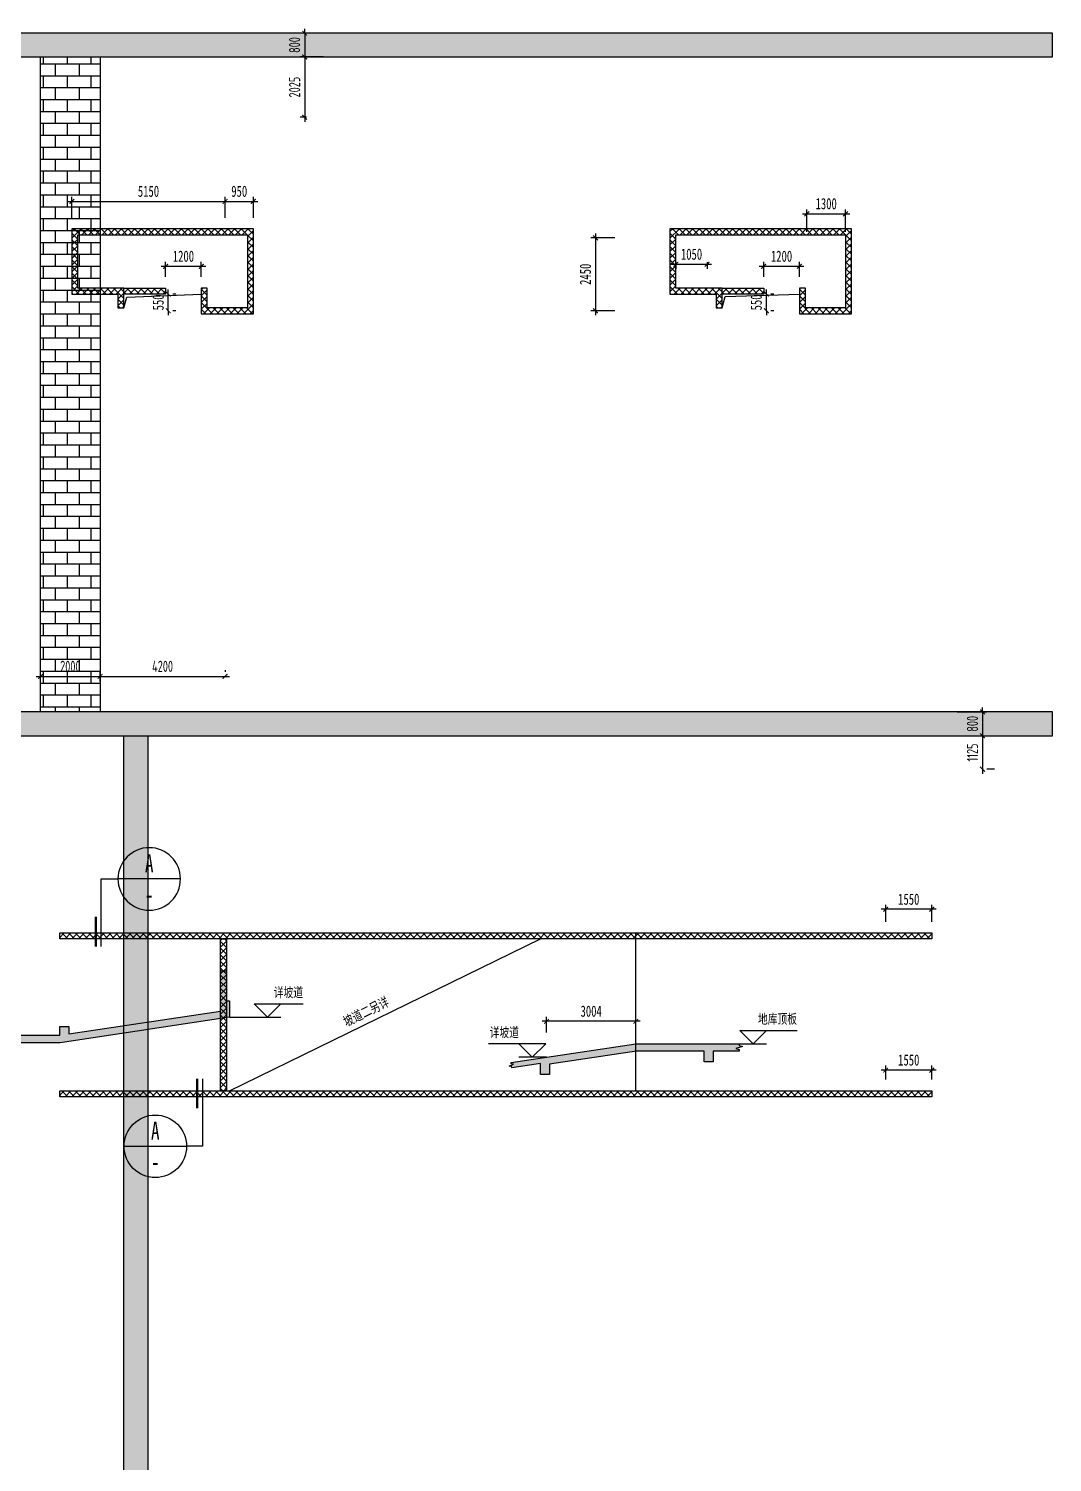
# Model space of a CAD drawing. Extents: x -302153 to 1239823, y 44204 to 1496698.
# Drawn here: x 1167622 to 1202024, y 829547 to 877702 of the extents above; entities that cross this region are included whole.
import ezdxf
from ezdxf.enums import TextEntityAlignment as Align

# ---------------------------------------------------------------- set-up
doc = ezdxf.new("R2010")
doc.units = 0
doc.header["$LTSCALE"] = 1500
doc.header["$MEASUREMENT"] = 0
doc.layers.get('0').update_dxf_attribs({"linetype": 'CONTINUOUS'})
doc.layers.get('Defpoints').update_dxf_attribs({"color": 2, "linetype": 'CONTINUOUS'})
for name, color, linetype in [('HATCH1', 181, 'CONTINUOUS'), ('S_HOLE', 201, 'CONTINUOUS'), ('S_HOLE_TEXT', 201, 'CONTINUOUS'), ('S_INDX', 11, 'CONTINUOUS'), ('S_PLAN_DIMS', 3, 'CONTINUOUS'), ('S_PLAN_THIN', 83, 'CONTINUOUS'), ('SD_DIMS', 3, 'CONTINUOUS'), ('SD_THIN', 83, 'CONTINUOUS'), ('后浇带', 7, 'CONTINUOUS')]:
    doc.layers.add(name, color=color, linetype=linetype)
doc.styles.add('TH-STYLE3', font='tssdeng.shx', dxfattribs={"width": 0.7, "bigfont": 'tssdchn.shx'})
doc.styles.add('TSSD_Dimension', font='', dxfattribs={"width": 0.7})
doc.styles.add('TSSD_Label', font='tssdeng.shx', dxfattribs={"width": 0.7, "bigfont": 'hztxt.shx'})
doc.styles.add('TSSD_Num', font='', dxfattribs={"width": 0.7, "bigfont": 'Hztxt.shx'})
doc.styles.get('TSSD_Dimension').set_extended_font_data('SimSun')
doc.styles.get('TSSD_Num').set_extended_font_data('SimSun')
doc.dimstyles.new('TSSD_150_150', dxfattribs={"dimtxt": 375, "dimasz": 150, "dimexe": 150, "dimexo": 375, "dimgap": 150, "dimtad": 1, "dimdec": 0, "dimzin": 0, "dimdsep": 46, "dimtxsty": 'TSSD_Dimension', "dimblk": 'ARCHTICK', "dimblk1": 'ARCHTICK', "dimblk2": 'ARCHTICK', "dimcen": 0, "dimdle": 150, "dimclrt": 7, "dimadec": 0, "dimazin": 0, "dimtfac": 1, "dimtdec": 0, "dimtix": 1, "dimtmove": 2, "dimatfit": 3, "dimfxl": 1, "dimtolj": 1, "dimtzin": 0, "dimarcsym": 0})

# ---------------------------------------------------------------- blocks, each defined once
blk = doc.blocks.new('_ArchTick')
at = {"color": 0, "const_width": 0.25}
blk.add_lwpolyline([(-0.53, -0.53), (0.53, 0.53)], dxfattribs=at)
blk = doc.blocks.new('*D125')
at = {"layer": 'Defpoints', "color": 0, "transparency": 16777216}
for p in [(1172188, 868787), (1172314, 868787), (1172188, 868227)]:
    blk.add_point(p, dxfattribs=at)
at = {"layer": 'S_HOLE', "color": 0, "lineweight": -2, "transparency": 16777216}
for p, q in [((1172314, 868787), (1172314, 868937)), ((1172314, 868227), (1172314, 868787)), ((1172563, 868787), (1172464, 868787)), ((1172314, 868227), (1172314, 868077)), ((1172563, 868227), (1172464, 868227))]:
    blk.add_line(p, q, dxfattribs=at)
at = {"layer": 'S_HOLE', "color": 0, "lineweight": -2, "transparency": 16777216, "xscale": 150, "yscale": 150, "zscale": 150}
for p, rotation in [((1172314, 868787), 270), ((1172314, 868227), 90)]:
    blk.add_blockref('_ArchTick', p, dxfattribs=dict(at, rotation=rotation))
at = {"layer": 'S_HOLE', "color": 7, "transparency": 16777216, "insert": (1171976, 868507), "char_height": 375, "attachment_point": 5, "rotation": 90, "style": 'TSSD_Dimension'}
blk.add_mtext('\\A1;550', dxfattribs=at)
blk = doc.blocks.new('*D126')
at = {"layer": 'Defpoints', "color": 0, "transparency": 16777216}
for p in [(1192288, 868787), (1192414, 868787), (1192288, 868227)]:
    blk.add_point(p, dxfattribs=at)
at = {"layer": 'S_HOLE', "color": 0, "lineweight": -2, "transparency": 16777216}
for p, q in [((1192414, 868787), (1192414, 868937)), ((1192414, 868227), (1192414, 868787)), ((1192663, 868787), (1192564, 868787)), ((1192414, 868227), (1192414, 868077)), ((1192663, 868227), (1192564, 868227))]:
    blk.add_line(p, q, dxfattribs=at)
at = {"layer": 'S_HOLE', "color": 0, "lineweight": -2, "transparency": 16777216, "xscale": 150, "yscale": 150, "zscale": 150}
for p, rotation in [((1192414, 868787), 270), ((1192414, 868227), 90)]:
    blk.add_blockref('_ArchTick', p, dxfattribs=dict(at, rotation=rotation))
at = {"layer": 'S_HOLE', "color": 7, "transparency": 16777216, "insert": (1192076, 868507), "char_height": 375, "attachment_point": 5, "rotation": 90, "style": 'TSSD_Dimension'}
blk.add_mtext('\\A1;550', dxfattribs=at)
blk = doc.blocks.new('*D138')
at = {"layer": 'Defpoints', "color": 0, "transparency": 16777216}
for p in [(1185024, 844360), (1185024, 843605), (1188028, 843605)]:
    blk.add_point(p, dxfattribs=at)
at = {"layer": 'SD_DIMS', "color": 0, "lineweight": -2, "transparency": 16777216}
for p, q in [((1188178, 844360), (1184874, 844360)), ((1185024, 843980), (1185024, 844510)), ((1188028, 843980), (1188028, 844510))]:
    blk.add_line(p, q, dxfattribs=at)
at = {"layer": 'SD_DIMS', "color": 0, "lineweight": -2, "transparency": 16777216, "xscale": 150, "yscale": 150, "zscale": 150, "rotation": 180}
blk.add_blockref('_ArchTick', (1185024, 844360), dxfattribs=at)
at = {"layer": 'SD_DIMS', "color": 0, "lineweight": -2, "transparency": 16777216, "xscale": 150, "yscale": 150, "zscale": 150}
blk.add_blockref('_ArchTick', (1188028, 844360), dxfattribs=at)
at = {"layer": 'SD_DIMS', "color": 7, "transparency": 16777216, "insert": (1186526, 844698), "char_height": 375, "attachment_point": 5, "style": 'TSSD_Dimension'}
blk.add_mtext('\\A1;3004', dxfattribs=at)
blk = doc.blocks.new('*D139')
at = {"layer": 'Defpoints', "color": 0, "transparency": 16777216}
for p in [(1196424, 848123), (1196424, 847327), (1197974, 847327)]:
    blk.add_point(p, dxfattribs=at)
at = {"layer": 'SD_DIMS', "color": 0, "lineweight": -2, "transparency": 16777216}
for p, q in [((1198124, 848123), (1196274, 848123)), ((1196424, 847702), (1196424, 848273)), ((1197974, 847702), (1197974, 848273))]:
    blk.add_line(p, q, dxfattribs=at)
at = {"layer": 'SD_DIMS', "color": 0, "lineweight": -2, "transparency": 16777216, "xscale": 150, "yscale": 150, "zscale": 150, "rotation": 180}
blk.add_blockref('_ArchTick', (1196424, 848123), dxfattribs=at)
at = {"layer": 'SD_DIMS', "color": 0, "lineweight": -2, "transparency": 16777216, "xscale": 150, "yscale": 150, "zscale": 150}
blk.add_blockref('_ArchTick', (1197974, 848123), dxfattribs=at)
at = {"layer": 'SD_DIMS', "color": 7, "transparency": 16777216, "insert": (1197199, 848460), "char_height": 375, "attachment_point": 5, "style": 'TSSD_Dimension'}
blk.add_mtext('\\A1;1550', dxfattribs=at)
blk = doc.blocks.new('*D140')
at = {"layer": 'Defpoints', "color": 0, "transparency": 16777216}
for p in [(1196424, 842721), (1196424, 842027), (1197974, 842027)]:
    blk.add_point(p, dxfattribs=at)
at = {"layer": 'SD_DIMS', "color": 0, "lineweight": -2, "transparency": 16777216}
for p, q in [((1196424, 842402), (1196424, 842871)), ((1197974, 842402), (1197974, 842871)), ((1198124, 842721), (1196274, 842721))]:
    blk.add_line(p, q, dxfattribs=at)
at = {"layer": 'SD_DIMS', "color": 0, "lineweight": -2, "transparency": 16777216, "xscale": 150, "yscale": 150, "zscale": 150, "rotation": 180}
blk.add_blockref('_ArchTick', (1196424, 842721), dxfattribs=at)
at = {"layer": 'SD_DIMS', "color": 0, "lineweight": -2, "transparency": 16777216, "xscale": 150, "yscale": 150, "zscale": 150}
blk.add_blockref('_ArchTick', (1197974, 842721), dxfattribs=at)
at = {"layer": 'SD_DIMS', "color": 7, "transparency": 16777216, "insert": (1197199, 843058), "char_height": 375, "attachment_point": 5, "style": 'TSSD_Dimension'}
blk.add_mtext('\\A1;1550', dxfattribs=at)
blk = doc.blocks.new('ts_idx')
at = {"color": 0, "linetype": 'ByBlock', "lineweight": -2}
blk.add_line((-0.5, 0), (0.5, 0), dxfattribs=at)
blk.add_circle((0, 0), 0.5, dxfattribs=at)
at = {"color": 0, "linetype": 'ByBlock', "lineweight": -2, "style": 'TSSD_Num', "width": 0.7}
for tag, p in [('1', (0, 0.25)), ('A', (0, -0.25))]:
    blk.add_attdef(tag, text='', height=0.286, dxfattribs=at).set_placement(p, align=Align.MIDDLE_CENTER)
blk = doc.blocks.new('*D179')
at = {"layer": 'Defpoints', "color": 0, "transparency": 16777216}
for p in [(1187695, 870677), (1186670, 868227), (1187695, 868227)]:
    blk.add_point(p, dxfattribs=at)
at = {"layer": 'SD_DIMS', "color": 0, "lineweight": -2, "transparency": 16777216}
for p, q in [((1187320, 870677), (1186520, 870677)), ((1186670, 870827), (1186670, 868077)), ((1187320, 868227), (1186520, 868227))]:
    blk.add_line(p, q, dxfattribs=at)
at = {"layer": 'SD_DIMS', "color": 0, "lineweight": -2, "transparency": 16777216, "xscale": 150, "yscale": 150, "zscale": 150}
for p, rotation in [((1186670, 870677), 90), ((1186670, 868227), 270)]:
    blk.add_blockref('_ArchTick', p, dxfattribs=dict(at, rotation=rotation))
at = {"layer": 'SD_DIMS', "color": 7, "transparency": 16777216, "insert": (1186332, 869452), "char_height": 375, "attachment_point": 5, "rotation": 90, "style": 'TSSD_Dimension'}
blk.add_mtext('\\A1;2450', dxfattribs=at)
blk = doc.blocks.new('*D196')
at = {"layer": 'Defpoints', "color": 0, "transparency": 16777216}
for p in [(1189374, 870233), (1190424, 870233), (1190424, 869789)]:
    blk.add_point(p, dxfattribs=at)
at = {"layer": 'S_HOLE', "color": 0, "lineweight": -2, "transparency": 16777216}
for p, q in [((1189224, 869789), (1190574, 869789)), ((1189374, 869858), (1189374, 869639)), ((1190424, 869858), (1190424, 869639))]:
    blk.add_line(p, q, dxfattribs=at)
at = {"layer": 'S_HOLE', "color": 0, "lineweight": -2, "transparency": 16777216, "xscale": 150, "yscale": 150, "zscale": 150, "rotation": 180}
blk.add_blockref('_ArchTick', (1189374, 869789), dxfattribs=at)
at = {"layer": 'S_HOLE', "color": 0, "lineweight": -2, "transparency": 16777216, "xscale": 150, "yscale": 150, "zscale": 150}
blk.add_blockref('_ArchTick', (1190424, 869789), dxfattribs=at)
at = {"layer": 'S_HOLE', "color": 7, "transparency": 16777216, "insert": (1189899, 870126), "char_height": 375, "attachment_point": 5, "style": 'TSSD_Dimension'}
blk.add_mtext('\\A1;1050', dxfattribs=at)
blk = doc.blocks.new('*D197')
at = {"layer": 'Defpoints', "color": 0, "transparency": 16777216}
for p in [(1195074, 871484), (1193774, 870508), (1195074, 870508)]:
    blk.add_point(p, dxfattribs=at)
at = {"layer": 'S_HOLE', "color": 0, "lineweight": -2, "transparency": 16777216}
for p, q in [((1193774, 870883), (1193774, 871634)), ((1195074, 870883), (1195074, 871634)), ((1193624, 871484), (1195224, 871484))]:
    blk.add_line(p, q, dxfattribs=at)
at = {"layer": 'S_HOLE', "color": 0, "lineweight": -2, "transparency": 16777216, "xscale": 150, "yscale": 150, "zscale": 150, "rotation": 180}
blk.add_blockref('_ArchTick', (1193774, 871484), dxfattribs=at)
at = {"layer": 'S_HOLE', "color": 0, "lineweight": -2, "transparency": 16777216, "xscale": 150, "yscale": 150, "zscale": 150}
blk.add_blockref('_ArchTick', (1195074, 871484), dxfattribs=at)
at = {"layer": 'S_HOLE', "color": 7, "transparency": 16777216, "insert": (1194424, 871821), "char_height": 375, "attachment_point": 5, "style": 'TSSD_Dimension'}
blk.add_mtext('\\A1;1300', dxfattribs=at)
blk = doc.blocks.new('*D198')
at = {"layer": 'Defpoints', "color": 0, "transparency": 16777216}
for p in [(1174224, 871901), (1169074, 870978), (1174224, 870978)]:
    blk.add_point(p, dxfattribs=at)
at = {"layer": 'S_HOLE', "color": 0, "lineweight": -2, "transparency": 16777216}
for p, q in [((1168924, 871901), (1174374, 871901)), ((1169074, 871353), (1169074, 872051)), ((1174224, 871353), (1174224, 872051))]:
    blk.add_line(p, q, dxfattribs=at)
at = {"layer": 'S_HOLE', "color": 0, "lineweight": -2, "transparency": 16777216, "xscale": 150, "yscale": 150, "zscale": 150, "rotation": 180}
blk.add_blockref('_ArchTick', (1169074, 871901), dxfattribs=at)
at = {"layer": 'S_HOLE', "color": 0, "lineweight": -2, "transparency": 16777216, "xscale": 150, "yscale": 150, "zscale": 150}
blk.add_blockref('_ArchTick', (1174224, 871901), dxfattribs=at)
at = {"layer": 'S_HOLE', "color": 7, "transparency": 16777216, "insert": (1171649, 872239), "char_height": 375, "attachment_point": 5, "style": 'TSSD_Dimension'}
blk.add_mtext('\\A1;5150', dxfattribs=at)
blk = doc.blocks.new('*D199')
at = {"layer": 'Defpoints', "color": 0, "transparency": 16777216}
for p in [(1175174, 871901), (1174224, 870978), (1175174, 870978)]:
    blk.add_point(p, dxfattribs=at)
at = {"layer": 'S_HOLE', "color": 0, "lineweight": -2, "transparency": 16777216}
for p, q in [((1174074, 871901), (1175324, 871901)), ((1174224, 871353), (1174224, 872051)), ((1175174, 871353), (1175174, 872051))]:
    blk.add_line(p, q, dxfattribs=at)
at = {"layer": 'S_HOLE', "color": 0, "lineweight": -2, "transparency": 16777216, "xscale": 150, "yscale": 150, "zscale": 150, "rotation": 180}
blk.add_blockref('_ArchTick', (1174224, 871901), dxfattribs=at)
at = {"layer": 'S_HOLE', "color": 0, "lineweight": -2, "transparency": 16777216, "xscale": 150, "yscale": 150, "zscale": 150}
blk.add_blockref('_ArchTick', (1175174, 871901), dxfattribs=at)
at = {"layer": 'S_HOLE', "color": 7, "transparency": 16777216, "insert": (1174699, 872239), "char_height": 375, "attachment_point": 5, "style": 'TSSD_Dimension'}
blk.add_mtext('\\A1;950', dxfattribs=at)
blk = doc.blocks.new('*D259')
at = {"layer": 'Defpoints', "color": 0, "transparency": 16777216}
for p in [(1173424, 869720), (1172224, 868987), (1173424, 868987)]:
    blk.add_point(p, dxfattribs=at)
at = {"layer": 'S_HOLE', "color": 0, "lineweight": -2, "transparency": 16777216}
for p, q in [((1172074, 869720), (1173574, 869720)), ((1172224, 869362), (1172224, 869870)), ((1173424, 869362), (1173424, 869870))]:
    blk.add_line(p, q, dxfattribs=at)
at = {"layer": 'S_HOLE', "color": 0, "lineweight": -2, "transparency": 16777216, "xscale": 150, "yscale": 150, "zscale": 150, "rotation": 180}
blk.add_blockref('_ArchTick', (1172224, 869720), dxfattribs=at)
at = {"layer": 'S_HOLE', "color": 0, "lineweight": -2, "transparency": 16777216, "xscale": 150, "yscale": 150, "zscale": 150}
blk.add_blockref('_ArchTick', (1173424, 869720), dxfattribs=at)
at = {"layer": 'S_HOLE', "color": 7, "transparency": 16777216, "insert": (1172824, 870057), "char_height": 375, "attachment_point": 5, "style": 'TSSD_Dimension'}
blk.add_mtext('\\A1;1200', dxfattribs=at)
blk = doc.blocks.new('*D261')
at = {"layer": 'Defpoints', "color": 0, "transparency": 16777216}
for p in [(1193524, 869720), (1192324, 868987), (1193524, 868987)]:
    blk.add_point(p, dxfattribs=at)
at = {"layer": 'S_HOLE', "color": 0, "lineweight": -2, "transparency": 16777216}
for p, q in [((1192174, 869720), (1193674, 869720)), ((1192324, 869362), (1192324, 869870)), ((1193524, 869362), (1193524, 869870))]:
    blk.add_line(p, q, dxfattribs=at)
at = {"layer": 'S_HOLE', "color": 0, "lineweight": -2, "transparency": 16777216, "xscale": 150, "yscale": 150, "zscale": 150, "rotation": 180}
blk.add_blockref('_ArchTick', (1192324, 869720), dxfattribs=at)
at = {"layer": 'S_HOLE', "color": 0, "lineweight": -2, "transparency": 16777216, "xscale": 150, "yscale": 150, "zscale": 150}
blk.add_blockref('_ArchTick', (1193524, 869720), dxfattribs=at)
at = {"layer": 'S_HOLE', "color": 7, "transparency": 16777216, "insert": (1192924, 870057), "char_height": 375, "attachment_point": 5, "style": 'TSSD_Dimension'}
blk.add_mtext('\\A1;1200', dxfattribs=at)
blk = doc.blocks.new('*D326')
at = {"layer": 'Defpoints', "color": 0, "transparency": 16777216}
for p in [(-2693, 61275), (-2693, 60475), (-1397, 60475)]:
    blk.add_point(p, dxfattribs=at)
at = {"layer": 'S_PLAN_DIMS', "color": 0, "lineweight": -2, "transparency": 16777216}
for p, q in [((-2243, 61275), (-1247, 61275)), ((-1397, 61275), (-1397, 61425)), ((-1397, 61275), (-1397, 60475)), ((-2243, 60475), (-1247, 60475)), ((-1397, 60475), (-1397, 60325))]:
    blk.add_line(p, q, dxfattribs=at)
at = {"layer": 'S_PLAN_DIMS', "color": 0, "lineweight": -2, "transparency": 16777216, "xscale": 150, "yscale": 150, "zscale": 150}
for p, rotation in [((-1397, 61275), 270), ((-1397, 60475), 90)]:
    blk.add_blockref('_ArchTick', p, dxfattribs=dict(at, rotation=rotation))
at = {"layer": 'S_PLAN_DIMS', "color": 7, "transparency": 16777216, "insert": (-1734, 60875), "char_height": 375, "attachment_point": 5, "rotation": 90, "style": 'TH-STYLE3'}
blk.add_mtext('\\A1;800', dxfattribs=at)
blk = doc.blocks.new('*D327')
at = {"layer": 'Defpoints', "color": 0, "transparency": 16777216}
for p in [(-2693, 60475), (-1442, 59350), (-1397, 59350)]:
    blk.add_point(p, dxfattribs=at)
at = {"layer": 'S_PLAN_DIMS', "color": 0, "lineweight": -2, "transparency": 16777216}
for p, q in [((-2243, 60475), (-1247, 60475)), ((-1397, 60625), (-1397, 59200)), ((-992, 59350), (-1247, 59350))]:
    blk.add_line(p, q, dxfattribs=at)
at = {"layer": 'S_PLAN_DIMS', "color": 0, "lineweight": -2, "transparency": 16777216, "xscale": 150, "yscale": 150, "zscale": 150}
for p, rotation in [((-1397, 60475), 90), ((-1397, 59350), 270)]:
    blk.add_blockref('_ArchTick', p, dxfattribs=dict(at, rotation=rotation))
at = {"layer": 'S_PLAN_DIMS', "color": 7, "transparency": 16777216, "insert": (-1734, 59912), "char_height": 375, "attachment_point": 5, "rotation": 90, "style": 'TH-STYLE3'}
blk.add_mtext('\\A1;1125', dxfattribs=at)
blk = doc.blocks.new('*D341')
at = {"layer": 'Defpoints', "color": 0, "transparency": 16777216}
for p in [(-31051, 62469), (-33051, 61849), (-31051, 61849)]:
    blk.add_point(p, dxfattribs=at)
at = {"layer": 'S_PLAN_DIMS', "color": 0, "lineweight": -2, "transparency": 16777216}
for p, q in [((-33051, 62299), (-33051, 62619)), ((-31051, 62299), (-31051, 62619)), ((-33201, 62469), (-30901, 62469))]:
    blk.add_line(p, q, dxfattribs=at)
at = {"layer": 'S_PLAN_DIMS', "color": 0, "lineweight": -2, "transparency": 16777216, "xscale": 150, "yscale": 150, "zscale": 150, "rotation": 180}
blk.add_blockref('_ArchTick', (-33051, 62469), dxfattribs=at)
at = {"layer": 'S_PLAN_DIMS', "color": 0, "lineweight": -2, "transparency": 16777216, "xscale": 150, "yscale": 150, "zscale": 150}
blk.add_blockref('_ArchTick', (-31051, 62469), dxfattribs=at)
at = {"layer": 'S_PLAN_DIMS', "color": 7, "transparency": 16777216, "insert": (-32051, 62806), "char_height": 375, "attachment_point": 5, "style": 'TH-STYLE3'}
blk.add_mtext('\\A1;2000', dxfattribs=at)
blk = doc.blocks.new('*D342')
at = {"layer": 'Defpoints', "color": 0, "transparency": 16777216}
for p in [(-26851, 62469), (-26851, 62231), (-31051, 61849)]:
    blk.add_point(p, dxfattribs=at)
at = {"layer": 'S_PLAN_DIMS', "color": 0, "lineweight": -2, "transparency": 16777216}
for p, q in [((-31051, 62299), (-31051, 62619)), ((-26851, 62681), (-26851, 62619)), ((-31201, 62469), (-26701, 62469))]:
    blk.add_line(p, q, dxfattribs=at)
at = {"layer": 'S_PLAN_DIMS', "color": 0, "lineweight": -2, "transparency": 16777216, "xscale": 150, "yscale": 150, "zscale": 150, "rotation": 180}
blk.add_blockref('_ArchTick', (-31051, 62469), dxfattribs=at)
at = {"layer": 'S_PLAN_DIMS', "color": 0, "lineweight": -2, "transparency": 16777216, "xscale": 150, "yscale": 150, "zscale": 150}
blk.add_blockref('_ArchTick', (-26851, 62469), dxfattribs=at)
at = {"layer": 'S_PLAN_DIMS', "color": 7, "transparency": 16777216, "insert": (-28951, 62806), "char_height": 375, "attachment_point": 5, "style": 'TH-STYLE3'}
blk.add_mtext('\\A1;4200', dxfattribs=at)
blk = doc.blocks.new('*D362')
at = {"layer": 'Defpoints', "color": 0, "transparency": 16777216}
for p in [(-23089, 84075), (-24176, 83275), (-23089, 83275)]:
    blk.add_point(p, dxfattribs=at)
at = {"layer": 'S_PLAN_DIMS', "color": 0, "lineweight": -2, "transparency": 16777216}
for p, q in [((-23539, 84075), (-24326, 84075)), ((-24176, 84075), (-24176, 84225)), ((-24176, 84075), (-24176, 83275)), ((-23539, 83275), (-24326, 83275)), ((-24176, 83275), (-24176, 83125))]:
    blk.add_line(p, q, dxfattribs=at)
at = {"layer": 'S_PLAN_DIMS', "color": 0, "lineweight": -2, "transparency": 16777216, "xscale": 150, "yscale": 150, "zscale": 150}
for p, rotation in [((-24176, 84075), 270), ((-24176, 83275), 90)]:
    blk.add_blockref('_ArchTick', p, dxfattribs=dict(at, rotation=rotation))
at = {"layer": 'S_PLAN_DIMS', "color": 7, "transparency": 16777216, "insert": (-24514, 83675), "char_height": 375, "attachment_point": 5, "rotation": 90, "style": 'TH-STYLE3'}
blk.add_mtext('\\A1;800', dxfattribs=at)
blk = doc.blocks.new('*D363')
at = {"layer": 'Defpoints', "color": 0, "transparency": 16777216}
for p in [(-23089, 83275), (-24176, 81250), (-23664, 81250)]:
    blk.add_point(p, dxfattribs=at)
at = {"layer": 'S_PLAN_DIMS', "color": 0, "lineweight": -2, "transparency": 16777216}
for p, q in [((-24176, 83425), (-24176, 81100)), ((-23539, 83275), (-24326, 83275)), ((-24114, 81250), (-24326, 81250))]:
    blk.add_line(p, q, dxfattribs=at)
at = {"layer": 'S_PLAN_DIMS', "color": 0, "lineweight": -2, "transparency": 16777216, "xscale": 150, "yscale": 150, "zscale": 150}
for p, rotation in [((-24176, 83275), 90), ((-24176, 81250), 270)]:
    blk.add_blockref('_ArchTick', p, dxfattribs=dict(at, rotation=rotation))
at = {"layer": 'S_PLAN_DIMS', "color": 7, "transparency": 16777216, "insert": (-24514, 82262), "char_height": 375, "attachment_point": 5, "rotation": 90, "style": 'TH-STYLE3'}
blk.add_mtext('\\A1;2025', dxfattribs=at)
blk = doc.blocks.new('A$C1DF81372')
at = {"layer": '后浇带'}
h = blk.add_hatch(dxfattribs=at)
h.set_pattern_fill('STARS', color=8, scale=50, style=0)
h.set_pattern_definition([(0, (-2717875.16, -2156553.05), (0, 274.963), [158.75, -158.75]), (60, (-2717875.16, -2156553.05), (-238.124943, 137.4815), [158.75, -158.75]), (120, (-2717795.78, -2156415.57), (-238.124943, -137.4815), [158.75, -158.75])])
h.paths.add_polyline_path([(-180675, 83276.3), (950.2, 83274.8), (950.2, 84074.8), (-180675, 84076.3)])
h = blk.add_hatch(dxfattribs=at)
h.set_pattern_fill('BRICK1', color=8, scale=50, style=0)
h.set_pattern_definition([(0, (-1201073.9, -1053477.37), (0, 400), []), (90, (-1201073.9, -1053477.37), (-400, 400), [400, -400])])
h.paths.add_polyline_path([(-33048.7, 83275.1), (-31047.5, 83275.1), (-31051.5, 61275.7), (-33052.7, 61275.7)])
h = blk.add_hatch(dxfattribs=at)
h.set_pattern_fill('STARS', color=8, scale=50, style=0)
h.set_pattern_definition([(0, (-2717875.16, -2179353), (0, 274.963), [158.75, -158.75]), (60, (-2717875.16, -2179353), (-238.124943, 137.4815), [158.75, -158.75]), (120, (-2717795.78, -2179215.52), (-238.124943, -137.4815), [158.75, -158.75])])
h.paths.add_polyline_path([(-65775, 60476.4), (950.2, 60474.9), (950.2, 61274.9), (-65775, 61276.4)])
h = blk.add_hatch(dxfattribs=at)
h.set_pattern_fill('AR-HBONE', color=8, scale=2, angle=-90)
h.set_pattern_definition([(315, (-2282481.1, 2788297.97), (287.368196, -8e-14), [609.6, -203.2]), (45, (-2282337.4, 2788154.29), (287.368196, -8e-14), [609.6, -203.2])])
h.paths.add_polyline_path([(-30250.1, 25824.9), (-29450.1, 25824.9), (-29450, 60475.9), (-30250, 60475.9)])
at = {"layer": '后浇带', "color": 8}
for points, elevation in [([(-180675, 83276.3), (950.2, 83274.8), (950.2, 84074.8), (-180675, 84076.3)], -1000), ([(-33048.7, 83275.1), (-31047.5, 83275.1), (-31051.5, 61275.7), (-33052.7, 61275.7)], 0), ([(-65775, 60476.4), (950.2, 60474.9), (950.2, 61274.9), (-65775, 61276.4)], -1000), ([(-30250, 60475.9), (-29450, 60475.9), (-29450.1, 25824.9), (-30250.1, 25824.9)], -1000)]:
    blk.add_lwpolyline(points, close=True, dxfattribs=dict(at, elevation=elevation))
at = {"layer": 'S_PLAN_DIMS'}
for base, p1, p2, picture, middle in [((-24176.5, 83275), (-23089.2, 84075), (-23089.2, 83275), '*D362', (-24514, 83675)), ((-24176.5, 81250), (-23089.2, 83275), (-23663.9, 81250), '*D363', (-24514, 82262.5)), ((-1396.8, 60474.9, -1000), (-2692.9, 61274.9, -1000), (-2692.9, 60474.9, -1000), '*D326', (-1734.3, 60874.9, -1000)), ((-1396.8, 59350, -1000), (-2692.9, 60474.9, -1000), (-1442, 59350, -1000), '*D327', (-1734.3, 59912.5, -1000))]:
    dim = blk.add_linear_dim(base=base, p1=p1, p2=p2, angle=90, dimstyle='TSSD_150_150', dxfattribs=at)
    dim.commit()
    dim.dimension.update_dxf_attribs({"geometry": picture, "text_midpoint": middle})
for base, p1, p2, picture, middle in [((-31051.3, 62468.9), (-33051.4, 61849.4), (-31051.3, 61848.9), '*D341', (-32051.4, 62806.4)), ((-26851, 62468.9), (-31051.3, 61848.9), (-26851, 62230.7), '*D342', (-28951.1, 62806.4))]:
    dim = blk.add_linear_dim(base=base, p1=p1, p2=p2, dimstyle='TSSD_150_150', dxfattribs=at)
    dim.commit()
    dim.dimension.update_dxf_attribs({"geometry": picture, "text_midpoint": middle})

msp = doc.modelspace()

# ---------------------------------------------------------------- hatches: boundary and pattern name
at = {"layer": 'HATCH1'}
h = msp.add_hatch(dxfattribs=at)
h.set_pattern_fill('HOLE_MATETIEL', color=256, scale=50, style=0)
h.set_pattern_definition([(45, (19800, 0), (-112.253202, 112.253202), []), (135, (19800, 0), (-112.253202, -112.253202), [])])
h.paths.add_polyline_path([(1173624.1274, 868987.3696), (1173424.1274, 868987.3696), (1173424.1274, 868127.7696), (1175174.1274, 868127.7696), (1175174.1274, 870977.7696), (1169074.1274, 870977.7696), (1169074.1274, 868787.7696), (1170624.1274, 868787.7696), (1170624.1274, 868328.2024), (1170824.1274, 868328.2024), (1170824.1274, 868987.3696), (1170624.1274, 868987.3696), (1170624.1274, 868987.7696), (1169274.1274, 868987.7696), (1169274.1274, 870777.7696), (1174974.1274, 870777.7696), (1174974.1274, 868327.7696), (1173624.1274, 868327.7696)])
h = msp.add_hatch(dxfattribs=at)
h.set_pattern_fill('HOLE_MATETIEL', color=256, scale=50, style=0)
h.set_pattern_definition([(45, (39900, 0.43), (-112.253202, 112.253202), []), (135, (39900, 0.43), (-112.253202, -112.253202), [])])
h.paths.add_polyline_path([(1193724.1274, 868987.8024), (1193524.1274, 868987.8024), (1193524.1274, 868128.2024), (1195274.1274, 868128.2024), (1195274.1274, 870978.2024), (1189174.1274, 870978.2024), (1189174.1274, 868788.2024), (1190724.1274, 868788.2024), (1190724.1274, 868328.6351), (1190924.1274, 868328.6351), (1190924.1274, 868987.8024), (1190724.1274, 868987.8024), (1190724.1274, 868988.2024), (1189374.1274, 868988.2024), (1189374.1274, 870778.2024), (1195074.1274, 870778.2024), (1195074.1274, 868328.2024), (1193724.1274, 868328.2024)])
h = msp.add_hatch(dxfattribs=at)
h.set_pattern_fill('HOLE_MATETIEL', color=256, scale=50, style=0)
h.set_pattern_definition([(45, (19800, 0), (-112.253202, 112.253202), []), (135, (19800, 0), (-112.253202, -112.253202), [])])
h.paths.add_polyline_path([(1170824.1274, 868987.3696), (1172224.1274, 868987.3696), (1172224.1274, 868787.3696), (1170824.1274, 868787.3696)])
h = msp.add_hatch(dxfattribs=at)
h.set_pattern_fill('HOLE_MATETIEL', color=256, scale=50, style=0)
h.set_pattern_definition([(45, (39900, 0.43), (-112.253202, 112.253202), []), (135, (39900, 0.43), (-112.253202, -112.253202), [])])
h.paths.add_polyline_path([(1190924.1275, 868987.3696), (1192324.1275, 868987.3696), (1192324.1275, 868787.3696), (1190924.1275, 868787.3696)])
h = msp.add_hatch(dxfattribs=at)
h.set_pattern_fill('HOLE_MATETIEL', color=256, scale=50, style=0)
h.set_pattern_definition([(45, (0, 0), (-112.253202, 112.253202), []), (135, (0, 0), (-112.253202, -112.253202), [])])
h.paths.add_polyline_path([(1197973.895, 847127.3696), (1168673.895, 847127.3696), (1168673.895, 847327.3696), (1197973.895, 847327.3696)])
h = msp.add_hatch(dxfattribs=at)
h.set_pattern_fill('HOLE_MATETIEL', color=256, scale=50, style=0)
h.set_pattern_definition([(45, (0, -54450), (-112.253202, 112.253202), []), (135, (0, -54450), (-112.253202, -112.253202), [])])
h.paths.add_polyline_path([(1174073.9222, 847127.3696), (1174273.9222, 847127.3696), (1174273.9222, 842027.3696), (1174073.9222, 842027.3696)])
for points in [[(1162304.3116, 843891.4526), (1168673.8497, 843891.4526), (1168673.8497, 844191.4526), (1168973.8497, 844191.4526), (1168973.8497, 843939.2494), (1174073.8497, 844704.2494), (1174073.8497, 846058.4526), (1174273.8497, 846058.4526), (1174273.8497, 845046.4526), (1174373.8497, 845046.4526), (1174373.8497, 844496.4526), (1168679.8569, 843641.4526), (1163573.8497, 843641.4526), (1163573.8497, 843291.4526), (1163273.8497, 843291.4526), (1163273.8497, 843641.4526), (1162304.3116, 843641.4526)], [(1191497.9024, 843354.7436), (1190623.895, 843354.7477), (1190623.895, 843004.703), (1190323.895, 843004.703), (1190323.895, 843354.7491), (1188046.6462, 843354.7597), (1185123.9069, 842916.3489), (1185123.9069, 842574.1439), (1184823.9069, 842574.1439), (1184823.9069, 842942.132), (1183859.5855, 842797.4838), (1183853.1772, 842840.2058), (1183771.1153, 842853.3784), (1183921.3545, 842919.5976), (1183839.2925, 842932.7703), (1183832.8842, 842975.4923), (1188027.6225, 843604.703), (1191497.9036, 843604.703), (1191497.9033, 843544.7128), (1191607.8853, 843509.7179), (1191387.9207, 843449.7287), (1191497.9027, 843414.7338)]]:
    msp.add_hatch(color=256, dxfattribs=at).paths.add_polyline_path(points)
h = msp.add_hatch(dxfattribs=at)
h.set_pattern_fill('HOLE_MATETIEL', color=256, scale=50, style=0)
h.set_pattern_definition([(45, (9e-08, -5300), (-112.253202, 112.253202), []), (135, (9e-08, -5300), (-112.253202, -112.253202), [])])
h.paths.add_polyline_path([(1197973.895, 841827.3696), (1168673.895, 841827.3696), (1168673.895, 842027.3696), (1197973.895, 842027.3696)])

# ---------------------------------------------------------------- linework, layer by layer
for p, q in [((1188027.6225, 842027.3696), (1188027.6225, 847327.246)), ((1175647.2437, 844496.4526), (1175197.2437, 844946.4526)), ((1175197.2437, 844946.4526), (1176097.2437, 844946.4526)), ((1175647.2437, 844496.4526), (1176097.2437, 844946.4526)), ((1176097.2437, 844946.4526), (1176843.4051, 844946.4526)), ((1174373.8497, 844496.4526), (1176097.2437, 844496.4526)), ((1191973.0909, 843604.703, 0), (1191523.0909, 844054.703, 0)), ((1191523.0909, 844054.703, 0), (1192423.0909, 844054.703, 0)), ((1191973.0909, 843604.703, 0), (1192423.0909, 844054.703, 0)), ((1192423.0909, 844054.703, 0), (1193444.1538, 844054.703, 0)), ((1184098.7077, 843604.1439), (1183077.6447, 843604.1439)), ((1184548.7077, 843154.1439), (1184098.7077, 843604.1439)), ((1184998.7077, 843604.1439), (1184098.7077, 843604.1439)), ((1184548.7077, 843154.1439), (1184998.7077, 843604.1439)), ((1191497.9036, 843604.703, 0), (1192423.0909, 843604.703, 0)), ((1185023.895, 843154.1439), (1184098.7077, 843154.1439))]:
    msp.add_line(p, q, dxfattribs=at)
at = {"layer": 'HATCH1', "elevation": 0}
for points in [[(1173624.1274, 868987.3696), (1173424.1274, 868987.3696), (1173424.1274, 868127.7696), (1175174.1274, 868127.7696), (1175174.1274, 870977.7696), (1169074.1274, 870977.7696), (1169074.1274, 868787.7696), (1170624.1274, 868787.7696), (1170624.1274, 868328.2024), (1170824.1274, 868328.2024), (1170824.1274, 868987.3696), (1170624.1274, 868987.3696), (1170624.1274, 868987.7696), (1169274.1274, 868987.7696), (1169274.1274, 870777.7696), (1174974.1274, 870777.7696), (1174974.1274, 868327.7696), (1173624.1274, 868327.7696)], [(1193724.1274, 868987.8024), (1193524.1274, 868987.8024), (1193524.1274, 868128.2024), (1195274.1274, 868128.2024), (1195274.1274, 870978.2024), (1189174.1274, 870978.2024), (1189174.1274, 868788.2024), (1190724.1274, 868788.2024), (1190724.1274, 868328.6351), (1190924.1274, 868328.6351), (1190924.1274, 868987.8024), (1190724.1274, 868987.8024), (1190724.1274, 868988.2024), (1189374.1274, 868988.2024), (1189374.1274, 870778.2024), (1195074.1274, 870778.2024), (1195074.1274, 868328.2024), (1193724.1274, 868328.2024)], [(1170824.1274, 868987.3696), (1172224.1274, 868987.3696), (1172224.1274, 868787.3696), (1170824.1274, 868787.3696)], [(1190924.1275, 868987.3696), (1192324.1275, 868987.3696), (1192324.1275, 868787.3696), (1190924.1275, 868787.3696)]]:
    msp.add_lwpolyline(points, close=True, dxfattribs=at)
at = {"layer": 'HATCH1'}
for points in [[(1197973.895, 847127.3696), (1168673.895, 847127.3696), (1168673.895, 847327.3696), (1197973.895, 847327.3696)], [(1174073.9222, 847127.3696), (1174273.9222, 847127.3696), (1174273.9222, 842027.3696), (1174073.9222, 842027.3696)], [(1162304.3116, 843891.4526), (1168673.8497, 843891.4526), (1168673.8497, 844191.4526), (1168973.8497, 844191.4526), (1168973.8497, 843939.2494), (1174073.8497, 844704.2494), (1174073.8497, 846058.4526), (1174273.8497, 846058.4526), (1174273.8497, 845046.4526), (1174373.8497, 845046.4526), (1174373.8497, 844496.4526), (1168679.8569, 843641.4526), (1163573.8497, 843641.4526), (1163573.8497, 843291.4526), (1163273.8497, 843291.4526), (1163273.8497, 843641.4526), (1162304.3116, 843641.4526)], [(1191497.9024, 843354.7436), (1190623.895, 843354.7477), (1190623.895, 843004.703), (1190323.895, 843004.703), (1190323.895, 843354.7491), (1188046.6462, 843354.7597), (1185123.9069, 842916.3489), (1185123.9069, 842574.1439), (1184823.9069, 842574.1439), (1184823.9069, 842942.132), (1183859.5855, 842797.4838), (1183853.1772, 842840.2058), (1183771.1153, 842853.3784), (1183921.3545, 842919.5976), (1183839.2925, 842932.7703), (1183832.8842, 842975.4923), (1188027.6225, 843604.703), (1191497.9036, 843604.703), (1191497.9033, 843544.7128), (1191607.8853, 843509.7179), (1191387.9207, 843449.7287), (1191497.9027, 843414.7338)], [(1197973.895, 841827.3696), (1168673.895, 841827.3696), (1168673.895, 842027.3696), (1197973.895, 842027.3696)]]:
    msp.add_lwpolyline(points, close=True, dxfattribs=at)
at = {"layer": 'S_HOLE'}
msp.add_lwpolyline([(1170824.1274, 868328.2024), (1170925.218, 868680.5413), (1173424.1274, 868787.3696)], dxfattribs=at)
at = {"layer": 'S_HOLE', "elevation": 0}
msp.add_lwpolyline([(1190924.1274, 868327.8024), (1191031.9153, 868703.484), (1193524.1274, 868787.3696)], dxfattribs=at)
at = {"layer": 'S_INDX'}
for p, q in [((1170057.6201, 846872.6648), (1170057.6201, 849142.133)), ((1170057.6201, 849142.133), (1170624.4606, 849142.133)), ((1173466.4107, 842432.0744), (1173466.4107, 840162.6062)), ((1173466.4107, 840162.6062), (1172927.6059, 840162.6062))]:
    msp.add_line(p, q, dxfattribs=at)
at = {"layer": 'S_INDX', "const_width": 75}
for points in [[(1169877.6201, 846872.6648), (1169877.6201, 847871.4137)], [(1173286.4107, 842432.0744), (1173286.4107, 841433.3255)]]:
    msp.add_lwpolyline(points, dxfattribs=at)
at = {"layer": 'S_PLAN_THIN'}
msp.add_line((1174373.895, 842027.3696), (1184823.895, 847127.3696), dxfattribs=at)

# ---------------------------------------------------------------- block references
at = {"layer": 'S_HOLE_TEXT'}
msp.add_blockref('A$C1DF81372', (1201073.895, 793477.3719), dxfattribs=at)
at = {"layer": 'S_INDX'}
ref = msp.add_blockref('ts_idx', (1171674.4606, 849142.133), dxfattribs=dict(at, xscale=-2100, yscale=2100, zscale=2100))
ref.add_attrib('1', 'A', dxfattribs={"layer": 'SD_THIN', "height": 600, "style": 'TSSD_Num', "width": 0.7}).set_placement((1171674.4606, 849667.133), align=Align.MIDDLE_CENTER)
ref.add_attrib('10', '-', dxfattribs={"layer": 'SD_THIN', "height": 600, "style": 'TSSD_Num', "width": 0.7}).set_placement((1171674.4606, 848617.133), align=Align.MIDDLE_CENTER)
ref = msp.add_blockref('ts_idx', (1171877.6059, 840162.6062), dxfattribs=dict(at, xscale=2100, yscale=2100, zscale=2100))
ref.add_attrib('1', 'A', dxfattribs={"layer": 'SD_THIN', "height": 600, "style": 'TSSD_Num', "width": 0.7}).set_placement((1171877.6059, 840687.6062), align=Align.MIDDLE_CENTER)
ref.add_attrib('10', '-', dxfattribs={"layer": 'SD_THIN', "height": 600, "style": 'TSSD_Num', "width": 0.7}).set_placement((1171877.6059, 839637.6062), align=Align.MIDDLE_CENTER)

# ---------------------------------------------------------------- texts
at = {"layer": 'HATCH1', "style": 'TSSD_Label', "width": 0.7}
for s, p in [('详坡道', (1176843.4051, 845021.4526)), ('地库顶板', (1193444.1538, 844129.703, 0)), ('详坡道', (1184098.7077, 843679.1439))]:
    msp.add_text(s, height=375, dxfattribs=at).set_placement(p, align=Align.BOTTOM_RIGHT)
at = {"layer": 'S_PLAN_THIN', "style": 'TSSD_Label', "width": 0.7}
msp.add_text('坡道二另详', height=375, rotation=26.45933952, dxfattribs=at).set_placement((1179835.6376, 844772.7127), align=Align.BOTTOM_RIGHT)

# ---------------------------------------------------------------- dimensions: what is measured, and where the dimension line sits
at = {"layer": 'S_HOLE'}
for base, p1, p2, picture, middle in [((1174223.895, 871901.0646), (1169074.1274, 870977.7696), (1174223.895, 870977.7696), '*D198', (1171649.0112, 872238.5646)), ((1175174.1274, 871901.0646), (1174223.895, 870977.7696), (1175174.1274, 870978.2024), '*D199', (1174699.0112, 872238.5646)), ((1195074.1274, 871483.5107), (1193774.1274, 870508.1169), (1195074.1274, 870508.1169), '*D197', (1194424.1274, 871821.0107)), ((1173424.1274, 869719.8019), (1172224.1274, 868987.3696), (1173424.1274, 868987.3696), '*D259', (1172824.1274, 870057.3019)), ((1190423.895, 869788.675), (1189374.1274, 870233.0896), (1190423.895, 870233.0896), '*D196', (1189899.0112, 870126.175)), ((1193524.1275, 869719.8019), (1192324.1275, 868987.3696), (1193524.1275, 868987.3696), '*D261', (1192924.1275, 870057.3019))]:
    dim = msp.add_linear_dim(base=base, p1=p1, p2=p2, dimstyle='TSSD_150_150', dxfattribs=at)
    dim.commit()
    dim.dimension.update_dxf_attribs({"geometry": picture, "text_midpoint": middle})
for base, p1, p2, picture, middle in [((1172313.5963, 868787.3696), (1172187.8496, 868227.3696), (1172187.8909, 868787.3696), '*D125', (1171976.0963, 868507.3696)), ((1192413.5964, 868787.3696), (1192287.8498, 868227.3696), (1192287.891, 868787.3696), '*D126', (1192076.0964, 868507.3696))]:
    dim = msp.add_linear_dim(base=base, p1=p1, p2=p2, angle=90, text='550', dimstyle='TSSD_150_150', dxfattribs=at)
    dim.commit()
    dim.dimension.update_dxf_attribs({"geometry": picture, "text_midpoint": middle})
at = {"layer": 'SD_DIMS'}
dim = msp.add_linear_dim(base=(1186669.7586, 868227.3696), p1=(1187694.5643, 870677.2024), p2=(1187694.5643, 868227.3696), angle=90, dimstyle='TSSD_150_150', dxfattribs=at)
dim.commit()
dim.dimension.update_dxf_attribs({"geometry": '*D179', "text_midpoint": (1186332.2586, 869452.286)})
for base, p1, p2, picture, middle in [((1196423.895, 848122.5367), (1197973.895, 847327.3696), (1196423.895, 847327.3696), '*D139', (1197198.895, 848460.0367)), ((1185023.895, 844360.2703), (1188027.6225, 843604.703), (1185023.895, 843604.703), '*D138', (1186525.7588, 844697.7703)), ((1196423.895, 842720.5483), (1197973.895, 842027.3696), (1196423.895, 842027.3696), '*D140', (1197198.895, 843058.0483))]:
    dim = msp.add_linear_dim(base=base, p1=p1, p2=p2, dimstyle='TSSD_150_150', dxfattribs=at)
    dim.commit()
    dim.dimension.update_dxf_attribs({"geometry": picture, "text_midpoint": middle})

doc.saveas('drawing.dxf')
